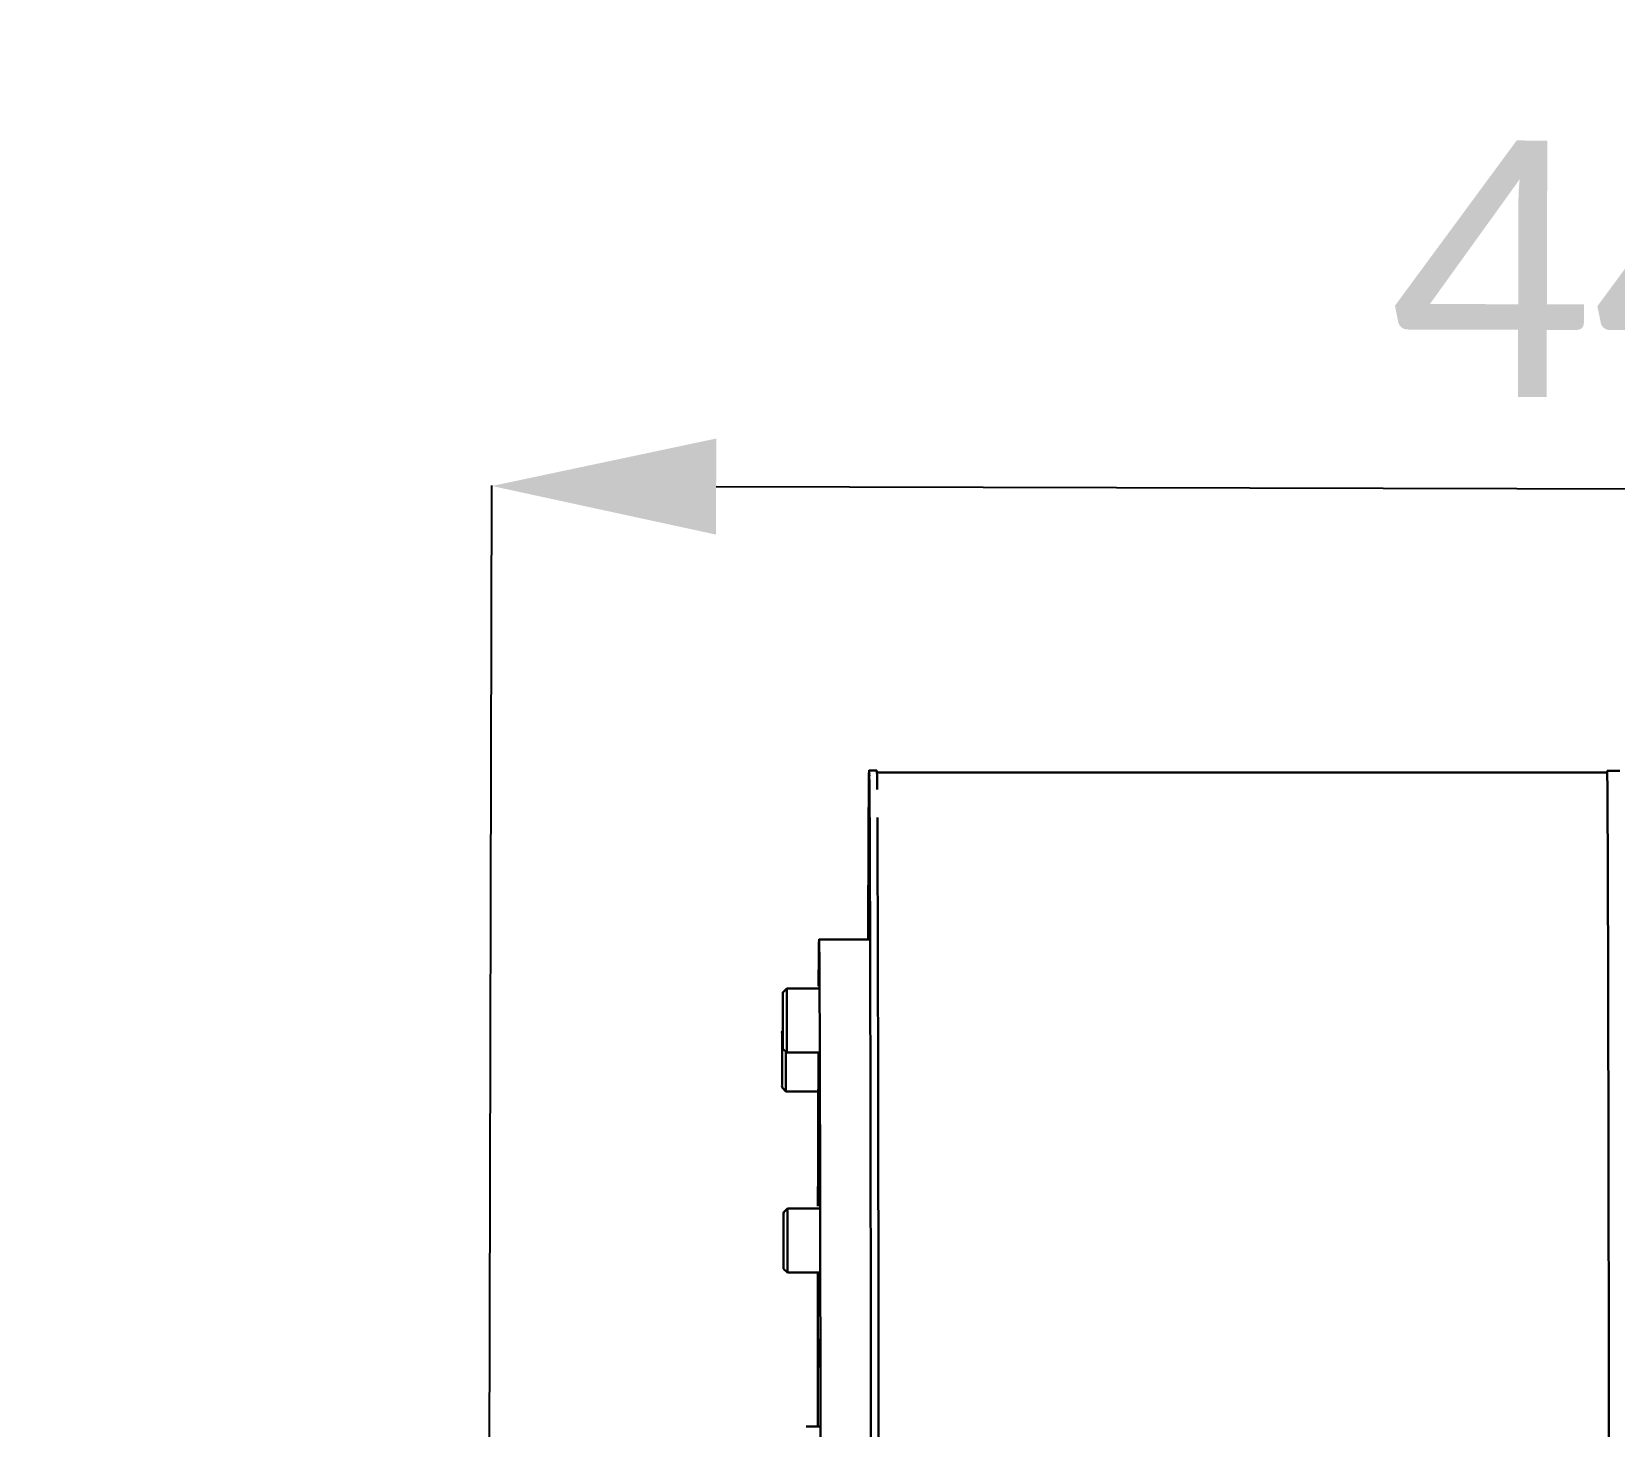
# Model space of a CAD drawing. Header units: millimetres. Extents: x 13935 to 21534, y -198 to 9202.
# Drawn here: x 18019.4 to 18266.5, y 3193.2 to 3410.9 of the extents above; entities that cross this region are included whole.
import ezdxf

# ---------------------------------------------------------------- set-up
doc = ezdxf.new("R2010")
doc.units = ezdxf.units.MM
doc.header["$LTSCALE"] = 326.7
doc.header["$PDMODE"] = 3
doc.header["$PDSIZE"] = 8
doc.layers.get('0').update_dxf_attribs({"linetype": 'CONTINUOUS'})
doc.layers.get('Defpoints').update_dxf_attribs({"linetype": 'CONTINUOUS'})
doc.styles.get("Standard").update_dxf_attribs({"font": 'calibri.ttf'})
doc.dimstyles.new('DIMSTYLE_1', dxfattribs={"dimtxt": 40, "dimasz": 35, "dimexe": 0.08, "dimexo": 1, "dimgap": 1, "dimtad": 1, "dimdsep": 46, "dimtxsty": 'Standard', "dimblk": '_FILLED', "dimblk1": '_FILLED', "dimblk2": '_FILLED', "dimcen": 0.09, "dimazin": 2, "dimtp": 0.01, "dimtm": 0.01, "dimtfac": 1, "dimtofl": 0, "dimtmove": 0, "dimatfit": 3, "dimldrblk": '_FILLED', "dimfxl": 1, "dimtolj": 1, "dimarcsym": 0})
doc.dimstyles.new('DIMSTYLE_2', dxfattribs={"dimtxt": 40, "dimasz": 35, "dimexe": 0.08, "dimexo": 1, "dimgap": 1, "dimtad": 1, "dimdec": 0, "dimdsep": 46, "dimtxsty": 'Standard', "dimblk": '_FILLED', "dimblk1": '_FILLED', "dimblk2": '_FILLED', "dimcen": 0.09, "dimazin": 2, "dimtp": 0.01, "dimtm": 0.01, "dimtfac": 1, "dimtdec": 0, "dimtofl": 0, "dimtmove": 0, "dimatfit": 3, "dimldrblk": '_FILLED', "dimfxl": 1, "dimtolj": 1, "dimarcsym": 0})

# ---------------------------------------------------------------- blocks, each defined once
blk = doc.blocks.new('_FILLED')
at = {"color": 0, "linetype": 'ByBlock'}
blk.add_solid([(0, 0), (-1, 0.2143), (-1, -0.2143)], dxfattribs=at)
blk = doc.blocks.new('*D130')
at = {"color": 0, "linetype": 'Continuous', "lineweight": -2}
for p, q in [((18535.44, 3651.48), (18535.44, 3432.52)), ((17987.38, 2968.17), (17987.38, 3432.68)), ((18022.38, 3432.6), (18500.44, 3432.6))]:
    blk.add_line(p, q, dxfattribs=at)
at = {"layer": 'Defpoints', "color": 0}
for p in [(18535.44, 3652.48), (18535.44, 3432.6), (17987.38, 2967.17)]:
    blk.add_point(p, dxfattribs=at)
at = {"color": 0, "linetype": 'ByBlock', "lineweight": -2, "xscale": 35, "yscale": 35, "zscale": 35, "rotation": 180}
blk.add_blockref('_FILLED', (17987.38, 3432.6), dxfattribs=at)
at = {"color": 0, "linetype": 'ByBlock', "lineweight": -2, "xscale": 35, "yscale": 35, "zscale": 35}
blk.add_blockref('_FILLED', (18535.44, 3432.6), dxfattribs=at)
at = {"color": 0, "lineweight": 30, "insert": (18261.41, 3486.93), "char_height": 40, "attachment_point": 2, "line_spacing_factor": 0.9}
blk.add_mtext('\\A1;BVNO-{\\A1;548}', dxfattribs=at)
blk = doc.blocks.new('*D133')
at = {"color": 0, "linetype": 'Continuous', "lineweight": -2}
for p, q in [((18090.83, 3171.8), (18091.26, 3340.07)), ((18126.26, 3339.9), (18501.69, 3338.94)), ((18535.72, 2955.2), (18536.69, 3338.94))]:
    blk.add_line(p, q, dxfattribs=at)
at = {"layer": 'Defpoints', "color": 0}
for p in [(18536.69, 3338.86), (18090.83, 3170.8), (18535.72, 2954.2)]:
    blk.add_point(p, dxfattribs=at)
at = {"color": 0, "linetype": 'ByBlock', "lineweight": -2, "xscale": 35, "yscale": 35, "zscale": 35}
for p, rotation in [((18091.26, 3339.99), 179.8543984352), ((18536.69, 3338.86), 359.8543984351999)]:
    blk.add_blockref('_FILLED', p, dxfattribs=dict(at, rotation=rotation))
at = {"color": 0, "lineweight": 30, "insert": (18278.63, 3393.84), "char_height": 40, "attachment_point": 2, "rotation": 359.8544, "line_spacing_factor": 0.9}
blk.add_mtext('\\A1;\\A1;445', dxfattribs=at)

msp = doc.modelspace()

# ---------------------------------------------------------------- linework, layer by layer
at = {"color": 0, "linetype": 'Continuous', "lineweight": 30}
for p, q in [((18150.1399, 3295.54873), (18151.3399, 3295.54873)), ((18265.34125, 3295.23794), (18151.34139, 3295.23789)), ((18267.3397, 3295.52993), (18265.3397, 3295.52993)), ((18151.42399, 3288.20294), (18151.42726, 3287.62212)), ((18150.32565, 3269.16115), (18142.32566, 3269.16115)), ((18136.66866, 3260.91564), (18137.26866, 3261.51564)), ((18142.36866, 3261.51565), (18137.26867, 3261.51564)), ((18150.31748, 3260.11876), (18150.31728, 3260.21173)), ((18150.31779, 3260.40996), (18150.31759, 3260.49801)), ((18150.3191, 3259.83612), (18150.31779, 3260.40996)), ((18150.3278, 3255.8504), (18150.3191, 3259.83612)), ((18151.5184, 3260.45829), (18151.52349, 3258.19832)), ((18137.27563, 3254.17249), (18137.27531, 3253.82527)), ((18137.2759, 3254.53006), (18137.27563, 3254.17249)), ((18150.33422, 3252.71567), (18150.3278, 3255.8504)), ((18136.5506, 3251.53057), (18136.55008, 3252.42263)), ((18136.66866, 3252.11565), (18137.26866, 3251.51565)), ((18137.15153, 3251.6496), (18137.15157, 3251.52904)), ((18137.27531, 3253.82527), (18137.2744, 3253.08033)), ((18142.43656, 3253.24469), (18142.43549, 3253.56664)), ((18142.44145, 3251.72576), (18142.43656, 3253.24469)), ((18150.33679, 3251.41231), (18150.33422, 3252.71567)), ((18136.55077, 3250.96117), (18136.5506, 3251.53057)), ((18137.15157, 3251.52904), (18137.15171, 3251.03016)), ((18142.36867, 3251.51565), (18137.26867, 3251.51564)), ((18142.2517, 3251.03016), (18142.25157, 3251.52904)), ((18150.33686, 3250.90943), (18150.33642, 3251.1188)), ((18150.33698, 3251.3161), (18150.33679, 3251.41231)), ((18150.33722, 3251.19246), (18150.33698, 3251.3161)), ((18136.54387, 3246.05531), (18137.14387, 3245.45531)), ((18142.24387, 3245.45531), (18137.14388, 3245.45531)), ((18142.24387, 3245.45531), (18142.24624, 3245.68599)), ((18136.78153, 3226.57192), (18137.38152, 3227.17192)), ((18142.48153, 3227.17193), (18137.38154, 3227.17193)), ((18137.38695, 3225.80492), (18137.38709, 3225.71921)), ((18150.37765, 3226.28905), (18150.37693, 3226.82268)), ((18150.37771, 3226.16404), (18150.37765, 3226.28905)), ((18150.37904, 3225.26012), (18150.37777, 3226.20119)), ((18150.38195, 3223.04884), (18150.37904, 3225.26012)), ((18151.5785, 3226.35789), (18151.57932, 3225.75151)), ((18150.38743, 3218.70447), (18150.38195, 3223.04884)), ((18136.78153, 3217.77194), (18137.38153, 3217.17194)), ((18142.48153, 3217.17193), (18137.38154, 3217.17193)), ((18142.51365, 3217.49405), (18142.51072, 3219.44608)), ((18150.38894, 3217.46537), (18150.38743, 3218.70447)), ((18150.38857, 3216.95441), (18150.38832, 3217.16405)), ((18150.38919, 3217.25681), (18150.38894, 3217.46537)), ((18151.58936, 3217.16554), (18151.58963, 3216.95442)), ((18151.58994, 3217.44324), (18151.59019, 3217.22909)), ((18142.32569, 3193.16115), (18140.32569, 3193.16114))]:
    msp.add_line(p, q, dxfattribs=at)
for points, knots in [([(18150.1399, 3295.54873), (18150.10582, 3295.55452), (18150.1664, 3295.31812), (18150.09281, 3295.10007), (18150.12109, 3294.52452), (18150.09533, 3293.8185), (18150.09234, 3292.8718), (18150.0757, 3291.21457), (18150.06158, 3288.62594), (18150.04266, 3284.92282), (18150.02524, 3280.42902), (18150.00783, 3275.16785), (18149.99737, 3271.40654), (18149.99215, 3269.40181)], [0, 0, 0, 0, 0.003966785, 0.015933104, 0.035887765, 0.063811568, 0.099681151, 0.143449879, 0.254458329, 0.396355924, 0.568462128, 0.769992722, 1, 1, 1, 1]), ([(18150.29474, 3269.57808), (18150.28921, 3271.57131), (18150.27815, 3275.30926), (18150.2598, 3280.53606), (18150.24148, 3284.99704), (18150.22171, 3288.67198), (18150.20681, 3291.23936), (18150.18962, 3292.88501), (18150.1861, 3293.82217), (18150.1602, 3294.5307), (18150.18759, 3295.08779), (18150.11408, 3295.33348), (18150.17472, 3295.54282), (18150.1399, 3295.54873)], [0, 0, 0, 0, 0.230238584, 0.431769804, 0.603763462, 0.745494767, 0.856368124, 0.90009539, 0.935945343, 0.963879306, 0.983877069, 0.995920533, 1, 1, 1, 1]), ([(18151.34675, 3295.49993), (18151.34589, 3295.51206), (18151.3417, 3295.52397), (18151.34416, 3295.54801), (18151.3399, 3295.54873)], [0, 0, 0, 0, 0.737861757, 1, 1, 1, 1]), ([(18151.38439, 3293.52886), (18151.3816, 3293.78291), (18151.3697, 3294.43977), (18151.37533, 3295.09786), (18151.34675, 3295.49993)], [0, 0, 0, 0, 0.386612429, 1, 1, 1, 1]), ([(18265.36202, 3295.02568), (18265.35923, 3295.15181), (18265.30321, 3295.25437), (18265.3817, 3295.53184), (18265.33967, 3295.52972)], [0, 0, 0, 0, 0.749874827, 1, 1, 1, 1]), ([(18265.43373, 3286.37765), (18265.42845, 3287.42879), (18265.4093, 3290.31146), (18265.40249, 3293.1945), (18265.36202, 3295.02568)], [0, 0, 0, 0, 0.36463137, 1, 1, 1, 1]), ([(18265.43373, 3286.37765), (18265.46921, 3279.41946), (18265.60047, 3232.75064), (18265.62823, 3186.08167), (18265.64446, 3146.371)], [0, 0, 0, 0, 0.149098695, 1, 1, 1, 1]), ([(18151.43934, 3285.26871), (18151.44709, 3283.64977), (18151.48157, 3275.37966), (18151.50309, 3267.10949), (18151.5184, 3260.45829)], [0, 0, 0, 0, 0.19575851, 1, 1, 1, 1]), ([(18142.32567, 3269.16094), (18142.28758, 3269.16306), (18142.35785, 3268.91344), (18142.27524, 3268.66433), (18142.30867, 3268.03988), (18142.28077, 3267.26513), (18142.27872, 3266.23137), (18142.26176, 3264.42145), (18142.25507, 3262.94677), (18142.24968, 3261.89084)], [0, 0, 0, 0, 0.015743292, 0.062948733, 0.14153344, 0.251377874, 0.39235963, 0.564316212, 1, 1, 1, 1]), ([(18142.40267, 3261.68935), (18142.39721, 3262.77401), (18142.39046, 3264.28869), (18142.37322, 3266.1487), (18142.37128, 3267.2102), (18142.34267, 3268.00926), (18142.37731, 3268.64543), (18142.29215, 3268.91206), (18142.36511, 3269.15876), (18142.32567, 3269.16094)], [0, 0, 0, 0, 0.435472005, 0.607378394, 0.748400323, 0.858292814, 0.936894092, 0.984140918, 1, 1, 1, 1]), ([(18150.31759, 3260.49801), (18150.31577, 3261.29349), (18150.30868, 3264.32018), (18150.30093, 3267.34687), (18150.29474, 3269.57808)], [0, 0, 0, 0, 0.262822708, 1, 1, 1, 1]), ([(18137.26867, 3261.51552), (18137.28609, 3261.51261), (18137.24674, 3261.40679), (18137.30996, 3261.18613), (18137.27252, 3260.89489), (18137.27301, 3260.68998)], [0, 0, 0, 0, 0.06417638, 0.255355846, 1, 1, 1, 1]), ([(18142.43549, 3253.56664), (18142.43293, 3254.33217), (18142.42347, 3257.03974), (18142.41244, 3259.74731), (18142.40267, 3261.68935)], [0, 0, 0, 0, 0.282733772, 1, 1, 1, 1]), ([(18136.67504, 3254.76833), (18136.67552, 3255.47782), (18136.67674, 3256.54292), (18136.67373, 3257.92702), (18136.67969, 3258.89245), (18136.65925, 3259.67075), (18136.7058, 3260.36585), (18136.61619, 3260.60576), (18136.70851, 3260.93487), (18136.66866, 3260.91552)], [0, 0, 0, 0, 0.346249848, 0.519012196, 0.677528241, 0.812054889, 0.914416275, 0.978380952, 1, 1, 1, 1]), ([(18136.66787, 3260.88626), (18136.6666, 3260.79283), (18136.66427, 3259.91838), (18136.66284, 3259.04396), (18136.66231, 3258.26296)], [0, 0, 0, 0, 0.106856637, 1, 1, 1, 1]), ([(18136.66866, 3260.91552), (18136.66644, 3260.91444), (18136.67101, 3260.90126), (18136.66797, 3260.89355), (18136.66787, 3260.88626)], [0, 0, 0, 0, 0.253245667, 1, 1, 1, 1]), ([(18137.27301, 3260.68998), (18137.27321, 3260.6047), (18137.27407, 3260.20701), (18137.27463, 3259.80932), (18137.275, 3259.4969)], [0, 0, 0, 0, 0.214421218, 1, 1, 1, 1]), ([(18151.52349, 3258.19832), (18151.52476, 3257.61948), (18151.52994, 3255.23389), (18151.5348, 3252.8483), (18151.53832, 3251.04155)], [0, 0, 0, 0, 0.242641167, 1, 1, 1, 1]), ([(18136.54386, 3254.85522), (18136.50523, 3254.7912), (18136.59432, 3254.47548), (18136.5402, 3254.20136), (18136.53974, 3253.98659)], [0, 0, 0, 0, 0.258241318, 1, 1, 1, 1]), ([(18136.54429, 3254.84754), (18136.54424, 3254.84952), (18136.5439, 3254.85026), (18136.54416, 3254.85572), (18136.54386, 3254.85522)], [0, 0, 0, 0, 0.772185058, 1, 1, 1, 1]), ([(18136.54865, 3253.65074), (18136.54838, 3253.80966), (18136.5462, 3254.20856), (18136.55065, 3254.6076), (18136.54429, 3254.84754)], [0, 0, 0, 0, 0.398343258, 1, 1, 1, 1]), ([(18136.66947, 3252.14503), (18136.67074, 3252.23846), (18136.67307, 3253.11291), (18136.67451, 3253.98733), (18136.67504, 3254.76833)], [0, 0, 0, 0, 0.106856637, 1, 1, 1, 1]), ([(18136.66866, 3252.11578), (18136.66996, 3252.11384), (18136.66761, 3252.13463), (18136.66937, 3252.13761), (18136.66947, 3252.14503)], [0, 0, 0, 0, 0.239529589, 1, 1, 1, 1]), ([(18137.2744, 3253.08033), (18137.27411, 3252.88738), (18137.2726, 3252.37687), (18137.2739, 3251.86633), (18137.26958, 3251.5488)], [0, 0, 0, 0, 0.377954903, 1, 1, 1, 1]), ([(18142.4977, 3227.39353), (18142.49362, 3229.71246), (18142.47839, 3237.82321), (18142.4596, 3245.93396), (18142.44145, 3251.72576)], [0, 0, 0, 0, 0.285908169, 1, 1, 1, 1]), ([(18136.54388, 3246.05538), (18136.57427, 3246.04469), (18136.50402, 3246.27658), (18136.57289, 3246.46085), (18136.53707, 3246.97311), (18136.55898, 3247.83937), (18136.54655, 3249.21132), (18136.55088, 3250.34994), (18136.55077, 3250.96117)], [0, 0, 0, 0, 0.019705257, 0.078265463, 0.173064536, 0.299995451, 0.626220737, 1, 1, 1, 1]), ([(18137.26958, 3251.5488), (18137.26947, 3251.54053), (18137.26568, 3251.53431), (18137.27138, 3251.51532), (18137.26867, 3251.51577)], [0, 0, 0, 0, 0.751192607, 1, 1, 1, 1]), ([(18150.37693, 3226.82268), (18150.37397, 3228.99036), (18150.36239, 3237.11362), (18150.34882, 3245.23688), (18150.33722, 3251.19246)], [0, 0, 0, 0, 0.266847575, 1, 1, 1, 1]), ([(18151.53832, 3251.04155), (18151.54205, 3249.1291), (18151.55733, 3240.90121), (18151.56991, 3232.67333), (18151.5785, 3226.35789)], [0, 0, 0, 0, 0.232435574, 1, 1, 1, 1]), ([(18137.15046, 3247.70304), (18137.15034, 3247.58532), (18137.14986, 3247.16475), (18137.14922, 3246.74417), (18137.14858, 3246.44132)], [0, 0, 0, 0, 0.279904442, 1, 1, 1, 1]), ([(18142.25001, 3247.09218), (18142.2499, 3247.00204), (18142.24948, 3246.69089), (18142.24893, 3246.37974), (18142.24834, 3246.15872)], [0, 0, 0, 0, 0.289699586, 1, 1, 1, 1]), ([(18137.14858, 3246.44132), (18137.14828, 3246.30036), (18137.13924, 3246.063), (18137.1644, 3245.73385), (18137.11739, 3245.5843), (18137.1646, 3245.46013), (18137.14388, 3245.45538)], [0, 0, 0, 0, 0.428894504, 0.74354303, 0.935331462, 1, 1, 1, 1]), ([(18142.19293, 3245.80027), (18142.18933, 3244.42668), (18142.17427, 3238.34237), (18142.16223, 3232.25805), (18142.15393, 3227.54731)], [0, 0, 0, 0, 0.225758179, 1, 1, 1, 1]), ([(18142.24834, 3246.15872), (18142.24819, 3246.10375), (18142.24766, 3245.94617), (18142.2473, 3245.78858), (18142.24624, 3245.68599)], [0, 0, 0, 0, 0.348880672, 1, 1, 1, 1]), ([(18137.38154, 3227.17194), (18137.41138, 3227.1733), (18137.34279, 3226.97985), (18137.41024, 3226.78972), (18137.37402, 3226.3234), (18137.38663, 3225.99877), (18137.38695, 3225.80492)], [0, 0, 0, 0, 0.06555442, 0.259205265, 0.574583792, 1, 1, 1, 1]), ([(18142.51072, 3219.44608), (18142.50968, 3220.12639), (18142.50556, 3222.77554), (18142.50116, 3225.42469), (18142.4977, 3227.39353)], [0, 0, 0, 0, 0.256804179, 1, 1, 1, 1]), ([(18136.78152, 3226.57192), (18136.73953, 3226.51007), (18136.83673, 3226.18945), (18136.77786, 3225.91872), (18136.7774, 3225.70424)], [0, 0, 0, 0, 0.25845813, 1, 1, 1, 1]), ([(18136.78567, 3218.63962), (18136.78724, 3219.37566), (18136.78582, 3221.00603), (18136.79759, 3223.09139), (18136.77469, 3224.64992), (18136.81771, 3225.73401), (18136.73106, 3226.04496), (18136.82103, 3226.63013), (18136.78152, 3226.57192)], [0, 0, 0, 0, 0.278369871, 0.620075027, 0.773729661, 0.895452274, 0.973394192, 1, 1, 1, 1]), ([(18151.57932, 3225.75151), (18151.58024, 3225.07054), (18151.58393, 3222.30111), (18151.58741, 3219.53169), (18151.58994, 3217.44324)], [0, 0, 0, 0, 0.245890163, 1, 1, 1, 1]), ([(18136.78153, 3217.77192), (18136.79783, 3217.76317), (18136.76093, 3217.9032), (18136.82032, 3218.09112), (18136.78522, 3218.42441), (18136.78567, 3218.63962)], [0, 0, 0, 0, 0.063956255, 0.255939499, 1, 1, 1, 1]), ([(18137.38379, 3217.38036), (18137.38352, 3217.32833), (18137.35824, 3217.28366), (18137.39898, 3217.17271), (18137.38154, 3217.17192)], [0, 0, 0, 0, 0.748780173, 1, 1, 1, 1]), ([(18137.38624, 3218.15794), (18137.38607, 3218.07672), (18137.38545, 3217.81753), (18137.38473, 3217.55834), (18137.38379, 3217.38036)], [0, 0, 0, 0, 0.313354776, 1, 1, 1, 1]), ([(18137.38812, 3219.41967), (18137.388, 3219.30177), (18137.38752, 3218.88119), (18137.38688, 3218.46062), (18137.38624, 3218.15794)], [0, 0, 0, 0, 0.280327709, 1, 1, 1, 1]), ([(18142.13733, 3217.2354), (18142.13456, 3215.35396), (18142.1234, 3207.39223), (18142.11429, 3199.4305), (18142.10821, 3193.35021)], [0, 0, 0, 0, 0.236310562, 1, 1, 1, 1]), ([(18142.54309, 3193.42856), (18142.54098, 3195.54077), (18142.53252, 3203.5626), (18142.52239, 3211.58443), (18142.51365, 3217.49405)], [0, 0, 0, 0, 0.263307879, 1, 1, 1, 1]), ([(18150.4364, 3161.36445), (18150.43371, 3166.30712), (18150.42228, 3184.93791), (18150.40566, 3203.5687), (18150.38919, 3217.25681)], [0, 0, 0, 0, 0.26529562, 1, 1, 1, 1]), ([(18151.59019, 3217.22909), (18151.59544, 3212.87477), (18151.61604, 3194.18714), (18151.6298, 3175.4995), (18151.63758, 3161.16619)], [0, 0, 0, 0, 0.233005791, 1, 1, 1, 1]), ([(18142.14287, 3208.4035), (18142.17699, 3208.36608), (18142.09925, 3208.13674), (18142.17383, 3207.73667), (18142.13632, 3207.04475), (18142.15707, 3205.82922), (18142.14606, 3204.19276), (18142.14822, 3202.85966), (18142.14736, 3202.21944)], [0, 0, 0, 0, 0.024564229, 0.095939625, 0.208324764, 0.352719386, 0.689421869, 1, 1, 1, 1]), ([(18142.13837, 3207.08793), (18142.13861, 3207.27267), (18142.14673, 3207.57603), (18142.12364, 3208.0507), (18142.1676, 3208.18858), (18142.12343, 3208.4248), (18142.14287, 3208.4035)], [0, 0, 0, 0, 0.421277767, 0.738505805, 0.934238923, 1, 1, 1, 1]), ([(18142.26711, 3203.88866), (18142.26692, 3204.23416), (18142.27889, 3204.86575), (18142.23297, 3205.90438), (18142.33238, 3206.23563), (18142.22123, 3206.88894), (18142.27039, 3206.82356)], [0, 0, 0, 0, 0.353155333, 0.683348596, 0.916388927, 1, 1, 1, 1]), ([(18142.27365, 3205.35914), (18142.27384, 3205.01365), (18142.26188, 3204.38206), (18142.3078, 3203.34343), (18142.20838, 3203.01218), (18142.31953, 3202.35886), (18142.27038, 3202.42425)], [0, 0, 0, 0, 0.353155333, 0.683348596, 0.916388927, 1, 1, 1, 1]), ([(18142.27039, 3206.82356), (18142.29116, 3206.79593), (18142.24429, 3206.64486), (18142.31323, 3206.18009), (18142.27345, 3205.71265), (18142.27365, 3205.35914)], [0, 0, 0, 0, 0.070807006, 0.275812091, 1, 1, 1, 1]), ([(18142.14736, 3202.21944), (18142.14711, 3202.0347), (18142.139, 3201.73135), (18142.16208, 3201.25668), (18142.11813, 3201.11879), (18142.16229, 3200.88257), (18142.14286, 3200.90388)], [0, 0, 0, 0, 0.421277767, 0.738505805, 0.934238923, 1, 1, 1, 1]), ([(18142.27038, 3202.42425), (18142.24961, 3202.45187), (18142.29647, 3202.60294), (18142.22753, 3203.06771), (18142.26731, 3203.53516), (18142.26711, 3203.88866)], [0, 0, 0, 0, 0.070807006, 0.275812091, 1, 1, 1, 1]), ([(18142.5539, 3181.58768), (18142.55307, 3182.5923), (18142.54973, 3186.53926), (18142.54605, 3190.48622), (18142.54309, 3193.42856)], [0, 0, 0, 0, 0.254530123, 1, 1, 1, 1])]:
    msp.add_open_spline(points, degree=3, knots=knots, dxfattribs=at)
for points in [[(18151.39367, 3292.59285), (18151.39085, 3292.90485), (18151.38781, 3293.21686), (18151.38439, 3293.52886)], [(18151.42726, 3287.62212), (18151.4316, 3286.83765), (18151.43559, 3286.05318), (18151.43934, 3285.26871)], [(18137.275, 3259.4969), (18137.2756, 3258.97935), (18137.27598, 3258.4618), (18137.27622, 3257.94425)], [(18137.27622, 3257.94425), (18137.27649, 3257.36926), (18137.27659, 3256.79427), (18137.27654, 3256.21928)], [(18137.27654, 3256.21928), (18137.27649, 3255.65621), (18137.27629, 3255.09313), (18137.2759, 3254.53006)], [(18136.55008, 3252.42263), (18136.54976, 3252.832), (18136.54933, 3253.24137), (18136.54865, 3253.65074)], [(18137.15155, 3249.29673), (18137.15135, 3248.7655), (18137.15101, 3248.23427), (18137.15046, 3247.70304)], [(18137.15171, 3251.03016), (18137.15181, 3250.45235), (18137.15176, 3249.87454), (18137.15155, 3249.29673)], [(18142.25102, 3248.35252), (18142.25167, 3249.24507), (18142.25186, 3250.13761), (18142.2517, 3251.03016)], [(18142.25102, 3248.35252), (18142.25083, 3247.93241), (18142.25053, 3247.5123), (18142.25001, 3247.09218)], [(18137.38709, 3225.71921), (18137.38778, 3225.2831), (18137.38824, 3224.84699), (18137.38858, 3224.41087)], [(18137.38858, 3224.41087), (18137.38902, 3223.85618), (18137.38926, 3223.30148), (18137.38937, 3222.74678)], [(18137.38937, 3222.74678), (18137.38947, 3222.17286), (18137.38942, 3221.59894), (18137.38921, 3221.02501)], [(18137.38921, 3221.02501), (18137.38901, 3220.4899), (18137.38867, 3219.95478), (18137.38812, 3219.41967)]]:
    msp.add_open_spline(points, degree=3, dxfattribs=at)

# ---------------------------------------------------------------- dimensions: what is measured, and where the dimension line sits
dim = msp.add_linear_dim(base=(18535.43526, 3432.59986), p1=(17987.38486, 2967.17384), p2=(18535.43526, 3652.47516), text='BVNO-{\\A1;<>}', dimstyle='DIMSTYLE_2', override={"dimtxsty": 'Standard'}, dxfattribs=at)
dim.commit()
dim.dimension.update_dxf_attribs({"geometry": '*D130', "text_midpoint": (18261.41006, 3432.59986), "dimtype": 160})
dim = msp.add_linear_dim(base=(18536.69394, 3338.85536), p1=(18090.82702, 3170.79949), p2=(18535.71643, 2954.1955), angle=359.8543984, text='\\A1;445', dimstyle='DIMSTYLE_1', override={"dimtxsty": 'Standard'}, dxfattribs=at)
dim.commit()
dim.dimension.update_dxf_attribs({"geometry": '*D133', "text_midpoint": (18278.49615, 3339.51151), "dimtype": 160})

doc.saveas('drawing.dxf')
